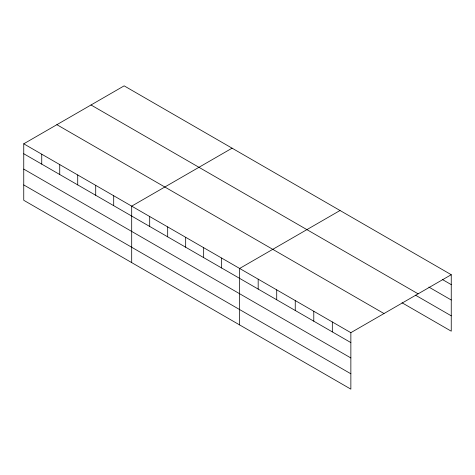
<?xml version="1.0" encoding="UTF-8"?>
<svg xmlns="http://www.w3.org/2000/svg" width="475" height="475" viewBox="0 0 475 475"><rect width="100%" height="100%" fill="white"/><g stroke="black" fill="none" stroke-linecap="round" stroke-linejoin="round"><path stroke-width="0.71" d="M350.859 357.954L350.859 332.672L23.75 143.812L23.75 200.29L350.859 389.144L350.859 357.954L23.75 169.1M402.034 302.771L451.25 331.188L451.25 274.71L124.141 85.856L23.75 143.812M232.085 148.176L131.694 206.138L131.694 262.61M340.035 210.502L239.643 268.458L239.643 324.936M350.859 332.672L451.25 274.71M442.302 279.466L451.25 284.632M428.878 287.078L451.25 299.998M91.01 104.981L418.119 293.835M415.459 295.159L451.25 315.822M56.881 124.688L383.99 313.542M23.75 153.74L350.859 342.594M23.75 184.929L350.859 373.783M332.322 321.967L332.322 331.888M313.785 311.267L313.785 321.189M295.254 300.562L295.254 310.49M276.717 289.863L276.717 299.784M258.18 279.163L258.18 289.085M221.653 258.073L221.653 267.995M203.662 247.683L203.662 257.61M185.672 237.298L185.672 247.22M167.681 226.913L167.681 236.835M149.69 216.523L149.69 226.444M113.703 195.748L113.703 205.675M95.712 185.363L95.712 195.284M77.722 174.978L77.722 184.9M59.731 164.588L59.731 174.509M41.741 154.203L41.741 164.124"/></g></svg>
